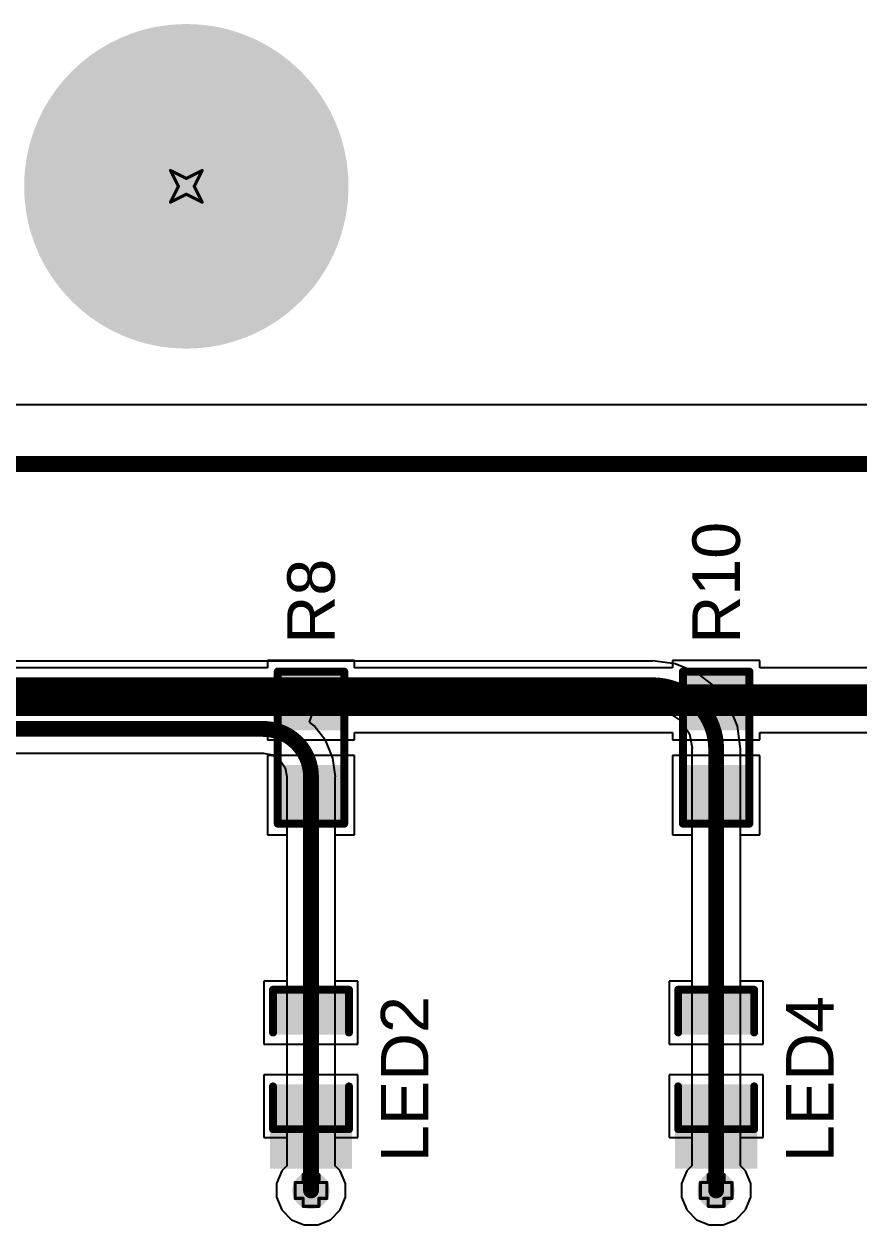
# Model space of a CAD drawing. Header units: inches. Extents: x -0.1 to 10.2, y 0 to 6.5.
# Drawn here: x 3.638 to 4.165, y 3.478 to 4.236 of the extents above; entities that cross this region are included whole.
import ezdxf

# ---------------------------------------------------------------- set-up
doc = ezdxf.new("R2010")
doc.units = ezdxf.units.IN
doc.header["$MEASUREMENT"] = 0
for name, color, linetype in [('Bottom Layer', 5, 'Continuous'), ('Bottom Solder', 6, 'Continuous'), ('Drill Drawing', 1, 'Continuous'), ('Multi-Layer', 9, 'Continuous'), ('Pad Holes', 156, 'Continuous'), ('Top Layer', 1, 'Continuous'), ('Top Overlay', 2, 'Continuous'), ('Top Paste', 8, 'Continuous'), ('Top Solder', 216, 'Continuous'), ('Via Holes', 16, 'Continuous')]:
    doc.layers.add(name, color=color, linetype=linetype)
doc.styles.add('Arial', font='', dxfattribs={"height": 0.2})
doc.styles.get('Arial').set_extended_font_data('Arial')

# ---------------------------------------------------------------- blocks, each defined once
blk = doc.blocks.new('R___0603_37')
at = {"layer": 'Top Layer'}
for points in [[(-0.015, 0.0175), (-0.015, -0.0175), (-0.045, -0.0175), (-0.045, 0.0175)], [(0.045, 0.0175), (0.045, -0.0175), (0.015, -0.0175), (0.015, 0.0175)]]:
    blk.add_hatch(color=1, dxfattribs=at).paths.add_polyline_path(points)
at = {"layer": 'Top Paste'}
for points in [[(-0.015, 0.0175), (-0.015, -0.0175), (-0.045, -0.0175), (-0.045, 0.0175)], [(0.045, 0.0175), (0.045, -0.0175), (0.015, -0.0175), (0.015, 0.0175)]]:
    blk.add_hatch(color=8, dxfattribs=at).paths.add_polyline_path(points)
at = {"layer": 'Top Solder'}
for points in [[(-0.011, 0.0215), (-0.011, -0.0215), (-0.049, -0.0215), (-0.049, 0.0215)], [(0.049, 0.0215), (0.049, -0.0215), (0.011, -0.0215), (0.011, 0.0215)]]:
    blk.add_hatch(color=216, dxfattribs=at).paths.add_polyline_path(points)
at = {"layer": 'Top Overlay'}
for points in [[(-0.048, 0.021, 0.005, 0.005, 0), (-0.048, -0.021, 0.005, 0.005, 0)], [(-0.048, 0.021, 0.005, 0.005, 0), (0.048, 0.021, 0.005, 0.005, 0)], [(0.048, 0.021, 0.005, 0.005, 0), (0.048, -0.021, 0.005, 0.005, 0)], [(-0.048, -0.021, 0.005, 0.005, 0), (0.048, -0.021, 0.005, 0.005, 0)]]:
    blk.add_lwpolyline(points, format="xyseb", dxfattribs=at)
for points in [[(-0.04925, 0.021, 0.0025, 0.0025, 1), (-0.04675, 0.021, 0.0025, 0.0025, 1)], [(-0.04925, 0.021, 0.0025, 0.0025, 1), (-0.04675, 0.021, 0.0025, 0.0025, 1)], [(0.04675, 0.021, 0.0025, 0.0025, 1), (0.04925, 0.021, 0.0025, 0.0025, 1)], [(0.04675, 0.021, 0.0025, 0.0025, 1), (0.04925, 0.021, 0.0025, 0.0025, 1)], [(-0.04925, -0.021, 0.0025, 0.0025, 1), (-0.04675, -0.021, 0.0025, 0.0025, 1)], [(-0.04925, -0.021, 0.0025, 0.0025, 1), (-0.04675, -0.021, 0.0025, 0.0025, 1)], [(0.04675, -0.021, 0.0025, 0.0025, 1), (0.04925, -0.021, 0.0025, 0.0025, 1)], [(0.04675, -0.021, 0.0025, 0.0025, 1), (0.04925, -0.021, 0.0025, 0.0025, 1)]]:
    blk.add_lwpolyline(points, format="xyseb", close=True, dxfattribs=at)
blk = doc.blocks.new('R___0603_39')
at = {"layer": 'Top Layer'}
for points in [[(-0.015, 0.0175), (-0.015, -0.0175), (-0.045, -0.0175), (-0.045, 0.0175)], [(0.045, 0.0175), (0.045, -0.0175), (0.015, -0.0175), (0.015, 0.0175)]]:
    blk.add_hatch(color=1, dxfattribs=at).paths.add_polyline_path(points)
at = {"layer": 'Top Paste'}
for points in [[(-0.015, 0.0175), (-0.015, -0.0175), (-0.045, -0.0175), (-0.045, 0.0175)], [(0.045, 0.0175), (0.045, -0.0175), (0.015, -0.0175), (0.015, 0.0175)]]:
    blk.add_hatch(color=8, dxfattribs=at).paths.add_polyline_path(points)
at = {"layer": 'Top Solder'}
for points in [[(-0.011, 0.0215), (-0.011, -0.0215), (-0.049, -0.0215), (-0.049, 0.0215)], [(0.049, 0.0215), (0.049, -0.0215), (0.011, -0.0215), (0.011, 0.0215)]]:
    blk.add_hatch(color=216, dxfattribs=at).paths.add_polyline_path(points)
at = {"layer": 'Top Overlay'}
for points in [[(-0.048, 0.021, 0.005, 0.005, 0), (-0.048, -0.021, 0.005, 0.005, 0)], [(-0.048, 0.021, 0.005, 0.005, 0), (0.048, 0.021, 0.005, 0.005, 0)], [(0.048, 0.021, 0.005, 0.005, 0), (0.048, -0.021, 0.005, 0.005, 0)], [(-0.048, -0.021, 0.005, 0.005, 0), (0.048, -0.021, 0.005, 0.005, 0)]]:
    blk.add_lwpolyline(points, format="xyseb", dxfattribs=at)
for points in [[(-0.04925, 0.021, 0.0025, 0.0025, 1), (-0.04675, 0.021, 0.0025, 0.0025, 1)], [(-0.04925, 0.021, 0.0025, 0.0025, 1), (-0.04675, 0.021, 0.0025, 0.0025, 1)], [(0.04675, 0.021, 0.0025, 0.0025, 1), (0.04925, 0.021, 0.0025, 0.0025, 1)], [(0.04675, 0.021, 0.0025, 0.0025, 1), (0.04925, 0.021, 0.0025, 0.0025, 1)], [(-0.04925, -0.021, 0.0025, 0.0025, 1), (-0.04675, -0.021, 0.0025, 0.0025, 1)], [(-0.04925, -0.021, 0.0025, 0.0025, 1), (-0.04675, -0.021, 0.0025, 0.0025, 1)], [(0.04675, -0.021, 0.0025, 0.0025, 1), (0.04925, -0.021, 0.0025, 0.0025, 1)], [(0.04675, -0.021, 0.0025, 0.0025, 1), (0.04925, -0.021, 0.0025, 0.0025, 1)]]:
    blk.add_lwpolyline(points, format="xyseb", close=True, dxfattribs=at)
blk = doc.blocks.new('LED_0603_48')
at = {"layer": 'Top Layer'}
for points in [[(-0.03937, 0.01969), (-0.01969, 0.01969), (-0.01969, -0.01969), (-0.03937, -0.01969)], [(0.01969, 0.01969), (0.03937, 0.01969), (0.03937, -0.01969), (0.01969, -0.01969)]]:
    blk.add_hatch(color=1, dxfattribs=at).paths.add_polyline_path(points)
at = {"layer": 'Top Overlay'}
blk.add_hatch(color=2, dxfattribs=at).paths.add_polyline_path([(0.044, -0.02599), (0.069, -0.02599), (0.069, 0.02601), (0.044, 0.02601)])
at = {"layer": 'Top Paste'}
for points in [[(-0.03937, 0.01969), (-0.01969, 0.01969), (-0.01969, -0.01969), (-0.03937, -0.01969)], [(0.01969, 0.01969), (0.03937, 0.01969), (0.03937, -0.01969), (0.01969, -0.01969)]]:
    blk.add_hatch(color=8, dxfattribs=at).paths.add_polyline_path(points)
at = {"layer": 'Top Solder'}
for points in [[(-0.04337, 0.02369), (-0.01569, 0.02369), (-0.01569, -0.02369), (-0.04337, -0.02369)], [(0.01569, 0.02369), (0.04337, 0.02369), (0.04337, -0.02369), (0.01569, -0.02369)]]:
    blk.add_hatch(color=216, dxfattribs=at).paths.add_polyline_path(points)
at = {"layer": 'Top Overlay'}
for points in [[(-0.044, -0.024, 0.005, 0.005, 0), (-0.044, 0.024, 0.005, 0.005, 0)], [(-0.017, 0.024, 0.005, 0.005, 0), (-0.044, 0.024, 0.005, 0.005, 0)], [(0.044, 0.024, 0.005, 0.005, 0), (0.017, 0.024, 0.005, 0.005, 0)], [(0.044, -0.024, 0.005, 0.005, 0), (0.044, 0.024, 0.005, 0.005, 0)], [(-0.044, -0.024, 0.005, 0.005, 0), (-0.017, -0.024, 0.005, 0.005, 0)], [(0.044, -0.024, 0.005, 0.005, 0), (0.017, -0.024, 0.005, 0.005, 0)]]:
    blk.add_lwpolyline(points, format="xyseb", dxfattribs=at)
for points in [[(-0.04525, 0.024, 0.0025, 0.0025, 1), (-0.04275, 0.024, 0.0025, 0.0025, 1)], [(-0.04525, 0.024, 0.0025, 0.0025, 1), (-0.04275, 0.024, 0.0025, 0.0025, 1)], [(-0.01825, 0.024, 0.0025, 0.0025, 1), (-0.01575, 0.024, 0.0025, 0.0025, 1)], [(0.01575, 0.024, 0.0025, 0.0025, 1), (0.01825, 0.024, 0.0025, 0.0025, 1)], [(0.04275, 0.024, 0.0025, 0.0025, 1), (0.04525, 0.024, 0.0025, 0.0025, 1)], [(0.04275, 0.024, 0.0025, 0.0025, 1), (0.04525, 0.024, 0.0025, 0.0025, 1)], [(-0.04525, -0.024, 0.0025, 0.0025, 1), (-0.04275, -0.024, 0.0025, 0.0025, 1)], [(-0.04525, -0.024, 0.0025, 0.0025, 1), (-0.04275, -0.024, 0.0025, 0.0025, 1)], [(-0.01825, -0.024, 0.0025, 0.0025, 1), (-0.01575, -0.024, 0.0025, 0.0025, 1)], [(0.01575, -0.024, 0.0025, 0.0025, 1), (0.01825, -0.024, 0.0025, 0.0025, 1)], [(0.04275, -0.024, 0.0025, 0.0025, 1), (0.04525, -0.024, 0.0025, 0.0025, 1)], [(0.04275, -0.024, 0.0025, 0.0025, 1), (0.04525, -0.024, 0.0025, 0.0025, 1)]]:
    blk.add_lwpolyline(points, format="xyseb", close=True, dxfattribs=at)
blk = doc.blocks.new('LED_0603_50')
at = {"layer": 'Top Layer'}
for points in [[(-0.03937, 0.01969), (-0.01969, 0.01969), (-0.01969, -0.01969), (-0.03937, -0.01969)], [(0.01969, 0.01969), (0.03937, 0.01969), (0.03937, -0.01969), (0.01969, -0.01969)]]:
    blk.add_hatch(color=1, dxfattribs=at).paths.add_polyline_path(points)
at = {"layer": 'Top Overlay'}
blk.add_hatch(color=2, dxfattribs=at).paths.add_polyline_path([(0.044, -0.026), (0.069, -0.026), (0.069, 0.026), (0.044, 0.026)])
at = {"layer": 'Top Paste'}
for points in [[(-0.03937, 0.01969), (-0.01969, 0.01969), (-0.01969, -0.01969), (-0.03937, -0.01969)], [(0.01969, 0.01969), (0.03937, 0.01969), (0.03937, -0.01969), (0.01969, -0.01969)]]:
    blk.add_hatch(color=8, dxfattribs=at).paths.add_polyline_path(points)
at = {"layer": 'Top Solder'}
for points in [[(-0.04337, 0.02369), (-0.01569, 0.02369), (-0.01569, -0.02369), (-0.04337, -0.02369)], [(0.01569, 0.02369), (0.04337, 0.02369), (0.04337, -0.02369), (0.01569, -0.02369)]]:
    blk.add_hatch(color=216, dxfattribs=at).paths.add_polyline_path(points)
at = {"layer": 'Top Overlay'}
for points in [[(-0.044, -0.024, 0.005, 0.005, 0), (-0.044, 0.024, 0.005, 0.005, 0)], [(-0.017, 0.024, 0.005, 0.005, 0), (-0.044, 0.024, 0.005, 0.005, 0)], [(0.044, 0.024, 0.005, 0.005, 0), (0.017, 0.024, 0.005, 0.005, 0)], [(0.044, -0.024, 0.005, 0.005, 0), (0.044, 0.024, 0.005, 0.005, 0)], [(-0.044, -0.024, 0.005, 0.005, 0), (-0.017, -0.024, 0.005, 0.005, 0)], [(0.044, -0.024, 0.005, 0.005, 0), (0.017, -0.024, 0.005, 0.005, 0)]]:
    blk.add_lwpolyline(points, format="xyseb", dxfattribs=at)
for points in [[(-0.04525, 0.024, 0.0025, 0.0025, 1), (-0.04275, 0.024, 0.0025, 0.0025, 1)], [(-0.04525, 0.024, 0.0025, 0.0025, 1), (-0.04275, 0.024, 0.0025, 0.0025, 1)], [(-0.01825, 0.024, 0.0025, 0.0025, 1), (-0.01575, 0.024, 0.0025, 0.0025, 1)], [(0.01575, 0.024, 0.0025, 0.0025, 1), (0.01825, 0.024, 0.0025, 0.0025, 1)], [(0.04275, 0.024, 0.0025, 0.0025, 1), (0.04525, 0.024, 0.0025, 0.0025, 1)], [(0.04275, 0.024, 0.0025, 0.0025, 1), (0.04525, 0.024, 0.0025, 0.0025, 1)], [(-0.04525, -0.024, 0.0025, 0.0025, 1), (-0.04275, -0.024, 0.0025, 0.0025, 1)], [(-0.04525, -0.024, 0.0025, 0.0025, 1), (-0.04275, -0.024, 0.0025, 0.0025, 1)], [(-0.01825, -0.024, 0.0025, 0.0025, 1), (-0.01575, -0.024, 0.0025, 0.0025, 1)], [(0.01575, -0.024, 0.0025, 0.0025, 1), (0.01825, -0.024, 0.0025, 0.0025, 1)], [(0.04275, -0.024, 0.0025, 0.0025, 1), (0.04525, -0.024, 0.0025, 0.0025, 1)], [(0.04275, -0.024, 0.0025, 0.0025, 1), (0.04525, -0.024, 0.0025, 0.0025, 1)]]:
    blk.add_lwpolyline(points, format="xyseb", close=True, dxfattribs=at)

msp = doc.modelspace()

# ---------------------------------------------------------------- hatches: boundary and pattern name
at = {"layer": 'Bottom Layer'}
h = msp.add_hatch(color=5, dxfattribs=at)
edge = h.paths.add_edge_path()
edge.add_arc((3.74016, 4.13386), 0.09843, 0, 360)
h = msp.add_hatch(color=5, dxfattribs=at)
edge = h.paths.add_edge_path()
edge.add_arc((3.8189, 3.5), 0.01181, 0, 360)
h = msp.add_hatch(color=5, dxfattribs=at)
edge = h.paths.add_edge_path()
edge.add_arc((4.0748, 3.5), 0.01181, 0, 360)
at = {"layer": 'Bottom Solder'}
h = msp.add_hatch(color=6, dxfattribs=at)
edge = h.paths.add_edge_path()
edge.add_arc((3.74016, 4.13386), 0.10243, 0, 360)
at = {"layer": 'Multi-Layer'}
h = msp.add_hatch(color=9, dxfattribs=at)
edge = h.paths.add_edge_path()
edge.add_arc((3.74016, 4.13386), 0.09843, 0, 360)
at = {"layer": 'Pad Holes'}
h = msp.add_hatch(color=7, dxfattribs=at)
edge = h.paths.add_edge_path()
edge.add_arc((3.74016, 4.13386), 0.05906, 0, 360)
at = {"layer": 'Top Layer'}
h = msp.add_hatch(color=1, dxfattribs=at)
edge = h.paths.add_edge_path()
edge.add_arc((3.74016, 4.13386), 0.09843, 0, 360)
h = msp.add_hatch(color=1, dxfattribs=at)
edge = h.paths.add_edge_path()
edge.add_arc((3.8189, 3.5), 0.01181, 0, 360)
h = msp.add_hatch(color=1, dxfattribs=at)
edge = h.paths.add_edge_path()
edge.add_arc((4.0748, 3.5), 0.01181, 0, 360)
at = {"layer": 'Top Solder'}
h = msp.add_hatch(color=216, dxfattribs=at)
edge = h.paths.add_edge_path()
edge.add_arc((3.74016, 4.13386), 0.10243, 0, 360)
at = {"layer": 'Via Holes'}
h = msp.add_hatch(color=7, dxfattribs=at)
edge = h.paths.add_edge_path()
edge.add_arc((3.8189, 3.5), 0.00591, 0, 360)
h = msp.add_hatch(color=7, dxfattribs=at)
edge = h.paths.add_edge_path()
edge.add_arc((4.0748, 3.5), 0.00591, 0, 360)

# ---------------------------------------------------------------- linework, layer by layer
at = {"layer": 'Bottom Layer'}
for p, q in [((3.17393, 3.99606), (4.70912, 3.99606)), ((4.03458, 3.83419), (2.59922, 3.83419)), ((4.04899, 3.83248), (4.03458, 3.83437)), ((4.03458, 3.83437), (4.03458, 3.83419)), ((4.06243, 3.82691), (4.04899, 3.83248)), ((4.07396, 3.81806), (4.06243, 3.82691)), ((4.08282, 3.80652), (4.07396, 3.81806)), ((4.08838, 3.79309), (4.08282, 3.80652)), ((3.81798, 3.7956), (3.8207, 3.8036)), ((3.8207, 3.8036), (4.03458, 3.8036)), ((4.03458, 3.8036), (4.03528, 3.80374)), ((4.03528, 3.80374), (4.04423, 3.80196)), ((4.04423, 3.80196), (4.0524, 3.7965)), ((3.82091, 3.79335), (3.81798, 3.7956)), ((3.82817, 3.7839), (3.82091, 3.79335)), ((4.0524, 3.7965), (4.05787, 3.78832)), ((4.09028, 3.77867), (4.08838, 3.79309)), ((3.83273, 3.77288), (3.82817, 3.7839)), ((4.05787, 3.78832), (4.05965, 3.77937)), ((3.34798, 3.77604), (3.78862, 3.77604)), ((3.78862, 3.77604), (3.78883, 3.77609)), ((3.78883, 3.77609), (3.79439, 3.77498)), ((4.05965, 3.77937), (4.05951, 3.77867)), ((4.05951, 3.77867), (4.05951, 3.51555)), ((4.0901, 3.51555), (4.0901, 3.77867)), ((4.0901, 3.77867), (4.09028, 3.77867)), ((3.79439, 3.77498), (3.79927, 3.77172)), ((3.79927, 3.77172), (3.80254, 3.76683)), ((3.83429, 3.76106), (3.83273, 3.77288)), ((3.80254, 3.76683), (3.80364, 3.76127)), ((3.80364, 3.76127), (3.8036, 3.76106)), ((3.8036, 3.76106), (3.8036, 3.51555)), ((3.83419, 3.51555), (3.83419, 3.76106)), ((3.83419, 3.76106), (3.83429, 3.76106)), ((3.80041, 3.51235), (3.79709, 3.50434)), ((3.8036, 3.51555), (3.80041, 3.51235)), ((3.83739, 3.51235), (3.83419, 3.51555)), ((3.84071, 3.50434), (3.83739, 3.51235)), ((4.05631, 3.51235), (4.05299, 3.50434)), ((4.05951, 3.51555), (4.05631, 3.51235)), ((4.09329, 3.51235), (4.0901, 3.51555)), ((4.09661, 3.50434), (4.09329, 3.51235)), ((3.79709, 3.50434), (3.79709, 3.49566)), ((3.84071, 3.49566), (3.84071, 3.50434)), ((4.05299, 3.50434), (4.05299, 3.49566)), ((4.09661, 3.49566), (4.09661, 3.50434)), ((3.79709, 3.49566), (3.80041, 3.48765)), ((3.83739, 3.48765), (3.84071, 3.49566)), ((4.05299, 3.49566), (4.05631, 3.48765)), ((4.09329, 3.48765), (4.09661, 3.49566)), ((3.80041, 3.48765), (3.80654, 3.48151)), ((3.83125, 3.48151), (3.83739, 3.48765)), ((4.05631, 3.48765), (4.06245, 3.48151)), ((4.08716, 3.48151), (4.09329, 3.48765)), ((3.80654, 3.48151), (3.81456, 3.47819)), ((3.82324, 3.47819), (3.83125, 3.48151)), ((4.06245, 3.48151), (4.07046, 3.47819)), ((4.07914, 3.47819), (4.08716, 3.48151)), ((3.81456, 3.47819), (3.82324, 3.47819)), ((4.07046, 3.47819), (4.07914, 3.47819))]:
    msp.add_line(p, q, dxfattribs=at)
for points in [[(2.59922, 3.8189, 0.01, 0.01, 0), (4.03458, 3.8189, 0.01, 0.01, 0)], [(4.03458, 3.8189, 0.01, 0.01, -0.414214), (4.0748, 3.77867, 0.01, 0.01, 0)], [(2.58641, 3.79134, 0.01, 0.01, 0), (3.78862, 3.79134, 0.01, 0.01, 0)], [(3.78862, 3.79134, 0.01, 0.01, -0.414214), (3.8189, 3.76106, 0.01, 0.01, 0)], [(4.0748, 3.5, 0.01, 0.01, 0), (4.0748, 3.77867, 0.01, 0.01, 0)], [(3.8189, 3.5, 0.01, 0.01, 0), (3.8189, 3.76106, 0.01, 0.01, 0)]]:
    msp.add_lwpolyline(points, format="xyseb", dxfattribs=at)
for points in [[(4.03208, 3.8189, 0.005, 0.005, 1), (4.03708, 3.8189, 0.005, 0.005, 1)], [(4.03208, 3.8189, 0.005, 0.005, 1), (4.03708, 3.8189, 0.005, 0.005, 1)], [(3.78612, 3.79134, 0.005, 0.005, 1), (3.79112, 3.79134, 0.005, 0.005, 1)], [(3.78612, 3.79134, 0.005, 0.005, 1), (3.79112, 3.79134, 0.005, 0.005, 1)], [(4.0723, 3.77867, 0.005, 0.005, 1), (4.0773, 3.77867, 0.005, 0.005, 1)], [(4.0723, 3.77867, 0.005, 0.005, 1), (4.0773, 3.77867, 0.005, 0.005, 1)], [(3.8164, 3.76106, 0.005, 0.005, 1), (3.8214, 3.76106, 0.005, 0.005, 1)], [(3.8164, 3.76106, 0.005, 0.005, 1), (3.8214, 3.76106, 0.005, 0.005, 1)], [(3.8164, 3.5, 0.005, 0.005, 1), (3.8214, 3.5, 0.005, 0.005, 1)], [(4.0723, 3.5, 0.005, 0.005, 1), (4.0773, 3.5, 0.005, 0.005, 1)]]:
    msp.add_lwpolyline(points, format="xyseb", close=True, dxfattribs=at)
at = {"layer": 'Drill Drawing'}
for points in [[(3.73016, 4.14386, 0.002, 0.002, 0), (3.74016, 4.13886, 0.002, 0.002, 0)], [(3.73016, 4.14386, 0.002, 0.002, 0), (3.73516, 4.13386, 0.002, 0.002, 0)], [(3.74016, 4.13886, 0.002, 0.002, 0), (3.75016, 4.14386, 0.002, 0.002, 0)], [(3.74516, 4.13386, 0.002, 0.002, 0), (3.75016, 4.14386, 0.002, 0.002, 0)], [(3.73016, 4.12386, 0.002, 0.002, 0), (3.73516, 4.13386, 0.002, 0.002, 0)], [(3.74516, 4.13386, 0.002, 0.002, 0), (3.75016, 4.12386, 0.002, 0.002, 0)], [(3.73016, 4.12386, 0.002, 0.002, 0), (3.74016, 4.12886, 0.002, 0.002, 0)], [(3.74016, 4.12886, 0.002, 0.002, 0), (3.75016, 4.12386, 0.002, 0.002, 0)], [(3.8139, 3.505, 0.002, 0.002, 0), (3.8139, 3.51, 0.002, 0.002, 0)], [(3.8139, 3.51, 0.002, 0.002, 0), (3.8239, 3.51, 0.002, 0.002, 0)], [(3.8239, 3.505, 0.002, 0.002, 0), (3.8239, 3.51, 0.002, 0.002, 0)], [(4.0698, 3.505, 0.002, 0.002, 0), (4.0698, 3.51, 0.002, 0.002, 0)], [(4.0698, 3.51, 0.002, 0.002, 0), (4.0798, 3.51, 0.002, 0.002, 0)], [(4.0798, 3.505, 0.002, 0.002, 0), (4.0798, 3.51, 0.002, 0.002, 0)], [(3.8089, 3.495, 0.002, 0.002, 0), (3.8089, 3.505, 0.002, 0.002, 0)], [(3.8089, 3.505, 0.002, 0.002, 0), (3.8139, 3.505, 0.002, 0.002, 0)], [(3.8239, 3.505, 0.002, 0.002, 0), (3.8289, 3.505, 0.002, 0.002, 0)], [(3.8289, 3.495, 0.002, 0.002, 0), (3.8289, 3.505, 0.002, 0.002, 0)], [(4.0648, 3.495, 0.002, 0.002, 0), (4.0648, 3.505, 0.002, 0.002, 0)], [(4.0648, 3.505, 0.002, 0.002, 0), (4.0698, 3.505, 0.002, 0.002, 0)], [(4.0798, 3.505, 0.002, 0.002, 0), (4.0848, 3.505, 0.002, 0.002, 0)], [(4.0848, 3.495, 0.002, 0.002, 0), (4.0848, 3.505, 0.002, 0.002, 0)], [(3.8089, 3.495, 0.002, 0.002, 0), (3.8139, 3.495, 0.002, 0.002, 0)], [(3.8139, 3.49, 0.002, 0.002, 0), (3.8139, 3.495, 0.002, 0.002, 0)], [(3.8239, 3.495, 0.002, 0.002, 0), (3.8289, 3.495, 0.002, 0.002, 0)], [(3.8239, 3.49, 0.002, 0.002, 0), (3.8239, 3.495, 0.002, 0.002, 0)], [(4.0648, 3.495, 0.002, 0.002, 0), (4.0698, 3.495, 0.002, 0.002, 0)], [(4.0698, 3.49, 0.002, 0.002, 0), (4.0698, 3.495, 0.002, 0.002, 0)], [(4.0798, 3.495, 0.002, 0.002, 0), (4.0848, 3.495, 0.002, 0.002, 0)], [(4.0798, 3.49, 0.002, 0.002, 0), (4.0798, 3.495, 0.002, 0.002, 0)], [(3.8139, 3.49, 0.002, 0.002, 0), (3.8239, 3.49, 0.002, 0.002, 0)], [(4.0698, 3.49, 0.002, 0.002, 0), (4.0798, 3.49, 0.002, 0.002, 0)]]:
    msp.add_lwpolyline(points, format="xyseb", dxfattribs=at)
for points in [[(3.72966, 4.14386, 0.001, 0.001, 1), (3.73066, 4.14386, 0.001, 0.001, 1)], [(3.72966, 4.14386, 0.001, 0.001, 1), (3.73066, 4.14386, 0.001, 0.001, 1)], [(3.73966, 4.13886, 0.001, 0.001, 1), (3.74066, 4.13886, 0.001, 0.001, 1)], [(3.73966, 4.13886, 0.001, 0.001, 1), (3.74066, 4.13886, 0.001, 0.001, 1)], [(3.74966, 4.14386, 0.001, 0.001, 1), (3.75066, 4.14386, 0.001, 0.001, 1)], [(3.74966, 4.14386, 0.001, 0.001, 1), (3.75066, 4.14386, 0.001, 0.001, 1)], [(3.73466, 4.13386, 0.001, 0.001, 1), (3.73566, 4.13386, 0.001, 0.001, 1)], [(3.73466, 4.13386, 0.001, 0.001, 1), (3.73566, 4.13386, 0.001, 0.001, 1)], [(3.74466, 4.13386, 0.001, 0.001, 1), (3.74566, 4.13386, 0.001, 0.001, 1)], [(3.74466, 4.13386, 0.001, 0.001, 1), (3.74566, 4.13386, 0.001, 0.001, 1)], [(3.72966, 4.12386, 0.001, 0.001, 1), (3.73066, 4.12386, 0.001, 0.001, 1)], [(3.72966, 4.12386, 0.001, 0.001, 1), (3.73066, 4.12386, 0.001, 0.001, 1)], [(3.73966, 4.12886, 0.001, 0.001, 1), (3.74066, 4.12886, 0.001, 0.001, 1)], [(3.73966, 4.12886, 0.001, 0.001, 1), (3.74066, 4.12886, 0.001, 0.001, 1)], [(3.74966, 4.12386, 0.001, 0.001, 1), (3.75066, 4.12386, 0.001, 0.001, 1)], [(3.74966, 4.12386, 0.001, 0.001, 1), (3.75066, 4.12386, 0.001, 0.001, 1)], [(3.8134, 3.51, 0.001, 0.001, 1), (3.8144, 3.51, 0.001, 0.001, 1)], [(3.8134, 3.51, 0.001, 0.001, 1), (3.8144, 3.51, 0.001, 0.001, 1)], [(3.8234, 3.51, 0.001, 0.001, 1), (3.8244, 3.51, 0.001, 0.001, 1)], [(3.8234, 3.51, 0.001, 0.001, 1), (3.8244, 3.51, 0.001, 0.001, 1)], [(4.0693, 3.51, 0.001, 0.001, 1), (4.0703, 3.51, 0.001, 0.001, 1)], [(4.0693, 3.51, 0.001, 0.001, 1), (4.0703, 3.51, 0.001, 0.001, 1)], [(4.0793, 3.51, 0.001, 0.001, 1), (4.0803, 3.51, 0.001, 0.001, 1)], [(4.0793, 3.51, 0.001, 0.001, 1), (4.0803, 3.51, 0.001, 0.001, 1)], [(3.8084, 3.505, 0.001, 0.001, 1), (3.8094, 3.505, 0.001, 0.001, 1)], [(3.8084, 3.505, 0.001, 0.001, 1), (3.8094, 3.505, 0.001, 0.001, 1)], [(3.8134, 3.505, 0.001, 0.001, 1), (3.8144, 3.505, 0.001, 0.001, 1)], [(3.8134, 3.505, 0.001, 0.001, 1), (3.8144, 3.505, 0.001, 0.001, 1)], [(3.8234, 3.505, 0.001, 0.001, 1), (3.8244, 3.505, 0.001, 0.001, 1)], [(3.8234, 3.505, 0.001, 0.001, 1), (3.8244, 3.505, 0.001, 0.001, 1)], [(3.8284, 3.505, 0.001, 0.001, 1), (3.8294, 3.505, 0.001, 0.001, 1)], [(3.8284, 3.505, 0.001, 0.001, 1), (3.8294, 3.505, 0.001, 0.001, 1)], [(4.0643, 3.505, 0.001, 0.001, 1), (4.0653, 3.505, 0.001, 0.001, 1)], [(4.0643, 3.505, 0.001, 0.001, 1), (4.0653, 3.505, 0.001, 0.001, 1)], [(4.0693, 3.505, 0.001, 0.001, 1), (4.0703, 3.505, 0.001, 0.001, 1)], [(4.0693, 3.505, 0.001, 0.001, 1), (4.0703, 3.505, 0.001, 0.001, 1)], [(4.0793, 3.505, 0.001, 0.001, 1), (4.0803, 3.505, 0.001, 0.001, 1)], [(4.0793, 3.505, 0.001, 0.001, 1), (4.0803, 3.505, 0.001, 0.001, 1)], [(4.0843, 3.505, 0.001, 0.001, 1), (4.0853, 3.505, 0.001, 0.001, 1)], [(4.0843, 3.505, 0.001, 0.001, 1), (4.0853, 3.505, 0.001, 0.001, 1)], [(3.8084, 3.495, 0.001, 0.001, 1), (3.8094, 3.495, 0.001, 0.001, 1)], [(3.8084, 3.495, 0.001, 0.001, 1), (3.8094, 3.495, 0.001, 0.001, 1)], [(3.8134, 3.495, 0.001, 0.001, 1), (3.8144, 3.495, 0.001, 0.001, 1)], [(3.8134, 3.495, 0.001, 0.001, 1), (3.8144, 3.495, 0.001, 0.001, 1)], [(3.8234, 3.495, 0.001, 0.001, 1), (3.8244, 3.495, 0.001, 0.001, 1)], [(3.8234, 3.495, 0.001, 0.001, 1), (3.8244, 3.495, 0.001, 0.001, 1)], [(3.8284, 3.495, 0.001, 0.001, 1), (3.8294, 3.495, 0.001, 0.001, 1)], [(3.8284, 3.495, 0.001, 0.001, 1), (3.8294, 3.495, 0.001, 0.001, 1)], [(4.0643, 3.495, 0.001, 0.001, 1), (4.0653, 3.495, 0.001, 0.001, 1)], [(4.0643, 3.495, 0.001, 0.001, 1), (4.0653, 3.495, 0.001, 0.001, 1)], [(4.0693, 3.495, 0.001, 0.001, 1), (4.0703, 3.495, 0.001, 0.001, 1)], [(4.0693, 3.495, 0.001, 0.001, 1), (4.0703, 3.495, 0.001, 0.001, 1)], [(4.0793, 3.495, 0.001, 0.001, 1), (4.0803, 3.495, 0.001, 0.001, 1)], [(4.0793, 3.495, 0.001, 0.001, 1), (4.0803, 3.495, 0.001, 0.001, 1)], [(4.0843, 3.495, 0.001, 0.001, 1), (4.0853, 3.495, 0.001, 0.001, 1)], [(4.0843, 3.495, 0.001, 0.001, 1), (4.0853, 3.495, 0.001, 0.001, 1)], [(3.8134, 3.49, 0.001, 0.001, 1), (3.8144, 3.49, 0.001, 0.001, 1)], [(3.8134, 3.49, 0.001, 0.001, 1), (3.8144, 3.49, 0.001, 0.001, 1)], [(3.8234, 3.49, 0.001, 0.001, 1), (3.8244, 3.49, 0.001, 0.001, 1)], [(3.8234, 3.49, 0.001, 0.001, 1), (3.8244, 3.49, 0.001, 0.001, 1)], [(4.0693, 3.49, 0.001, 0.001, 1), (4.0703, 3.49, 0.001, 0.001, 1)], [(4.0693, 3.49, 0.001, 0.001, 1), (4.0703, 3.49, 0.001, 0.001, 1)], [(4.0793, 3.49, 0.001, 0.001, 1), (4.0803, 3.49, 0.001, 0.001, 1)], [(4.0793, 3.49, 0.001, 0.001, 1), (4.0803, 3.49, 0.001, 0.001, 1)]]:
    msp.add_lwpolyline(points, format="xyseb", close=True, dxfattribs=at)
at = {"layer": 'Top Layer'}
for p, q in [((3.17393, 3.99606), (4.70912, 3.99606)), ((3.7914, 3.82992), (3.59049, 3.82992)), ((3.8464, 3.83453), (3.7914, 3.83453)), ((3.7914, 3.83453), (3.7914, 3.82992)), ((3.8464, 3.82992), (3.8464, 3.83453)), ((4.0473, 3.82992), (3.8464, 3.82992)), ((4.1023, 3.83453), (4.0473, 3.83453)), ((4.0473, 3.83453), (4.0473, 3.82992)), ((4.1023, 3.82992), (4.1023, 3.83453)), ((4.31919, 3.82992), (4.1023, 3.82992)), ((3.59049, 3.78914), (3.7914, 3.78914)), ((3.7914, 3.78914), (3.7914, 3.78453)), ((3.7914, 3.78453), (3.8464, 3.78453)), ((3.8464, 3.78453), (3.8464, 3.78914)), ((3.8464, 3.78914), (4.0473, 3.78914)), ((4.0473, 3.78914), (4.0473, 3.78453)), ((4.0473, 3.78453), (4.1023, 3.78453)), ((4.1023, 3.78453), (4.1023, 3.78914)), ((4.1023, 3.78914), (4.31919, 3.78914)), ((3.8464, 3.77453), (3.7914, 3.77453)), ((3.7914, 3.77453), (3.7914, 3.72453)), ((3.8464, 3.72453), (3.8464, 3.77453)), ((4.1023, 3.77453), (4.0473, 3.77453)), ((4.0473, 3.77453), (4.0473, 3.72453)), ((4.1023, 3.72453), (4.1023, 3.77453)), ((3.7914, 3.72453), (3.8036, 3.72453)), ((3.8036, 3.72453), (3.8036, 3.63205)), ((3.83419, 3.63205), (3.83419, 3.72453)), ((3.83419, 3.72453), (3.8464, 3.72453)), ((4.0473, 3.72453), (4.05951, 3.72453)), ((4.05951, 3.72453), (4.05951, 3.63205)), ((4.0901, 3.63205), (4.0901, 3.72453)), ((4.0901, 3.72453), (4.1023, 3.72453)), ((3.8036, 3.63205), (3.78921, 3.63205)), ((3.78921, 3.63205), (3.78921, 3.59236)), ((3.84858, 3.63205), (3.83419, 3.63205)), ((3.84858, 3.59236), (3.84858, 3.63205)), ((4.05951, 3.63205), (4.04512, 3.63205)), ((4.04512, 3.63205), (4.04512, 3.59236)), ((4.10449, 3.63205), (4.0901, 3.63205)), ((4.10449, 3.59236), (4.10449, 3.63205)), ((3.78921, 3.59236), (3.84858, 3.59236)), ((4.04512, 3.59236), (4.10449, 3.59236)), ((3.84858, 3.57299), (3.78921, 3.57299)), ((3.78921, 3.57299), (3.78921, 3.53331)), ((3.84858, 3.53331), (3.84858, 3.57299)), ((4.10449, 3.57299), (4.04512, 3.57299)), ((4.04512, 3.57299), (4.04512, 3.53331)), ((4.10449, 3.53331), (4.10449, 3.57299)), ((3.78921, 3.53331), (3.8036, 3.53331)), ((3.8036, 3.53331), (3.8036, 3.51555)), ((3.83419, 3.51555), (3.83419, 3.53331)), ((3.83419, 3.53331), (3.84858, 3.53331)), ((4.04512, 3.53331), (4.05951, 3.53331)), ((4.05951, 3.53331), (4.05951, 3.51555)), ((4.0901, 3.51555), (4.0901, 3.53331)), ((4.0901, 3.53331), (4.10449, 3.53331)), ((3.80041, 3.51235), (3.79709, 3.50434)), ((3.8036, 3.51555), (3.80041, 3.51235)), ((3.83739, 3.51235), (3.83419, 3.51555)), ((3.84071, 3.50434), (3.83739, 3.51235)), ((4.05631, 3.51235), (4.05299, 3.50434)), ((4.05951, 3.51555), (4.05631, 3.51235)), ((4.09329, 3.51235), (4.0901, 3.51555)), ((4.09661, 3.50434), (4.09329, 3.51235)), ((3.79709, 3.50434), (3.79709, 3.49566)), ((3.84071, 3.49566), (3.84071, 3.50434)), ((4.05299, 3.50434), (4.05299, 3.49566)), ((4.09661, 3.49566), (4.09661, 3.50434)), ((3.79709, 3.49566), (3.80041, 3.48765)), ((3.83739, 3.48765), (3.84071, 3.49566)), ((4.05299, 3.49566), (4.05631, 3.48765)), ((4.09329, 3.48765), (4.09661, 3.49566)), ((3.80041, 3.48765), (3.80654, 3.48151)), ((3.83125, 3.48151), (3.83739, 3.48765)), ((4.05631, 3.48765), (4.06245, 3.48151)), ((4.08716, 3.48151), (4.09329, 3.48765)), ((3.80654, 3.48151), (3.81456, 3.47819)), ((3.82324, 3.47819), (3.83125, 3.48151)), ((4.06245, 3.48151), (4.07046, 3.47819)), ((4.07914, 3.47819), (4.08716, 3.48151)), ((3.81456, 3.47819), (3.82324, 3.47819)), ((4.07046, 3.47819), (4.07914, 3.47819))]:
    msp.add_line(p, q, dxfattribs=at)
for points in [[(3.56299, 3.80953, 0.02, 0.02, 0), (3.8189, 3.80953, 0.02, 0.02, 0)], [(3.8189, 3.80953, 0.02, 0.02, 0), (4.0748, 3.80953, 0.02, 0.02, 0)], [(4.0748, 3.80953, 0.02, 0.02, 0), (4.31919, 3.80953, 0.02, 0.02, 0)], [(3.8189, 3.6122, 0.01, 0.01, 0), (3.8189, 3.74953, 0.01, 0.01, 0)], [(4.0748, 3.61811, 0.01, 0.01, 0), (4.0748, 3.75197, 0.01, 0.01, 0)], [(3.8189, 3.5, 0.01, 0.01, 0), (3.8189, 3.54724, 0.01, 0.01, 0)], [(4.0748, 3.5, 0.01, 0.01, 0), (4.0748, 3.54724, 0.01, 0.01, 0)]]:
    msp.add_lwpolyline(points, format="xyseb", dxfattribs=at)
for points in [[(3.8139, 3.80953, 0.01, 0.01, 1), (3.8239, 3.80953, 0.01, 0.01, 1)], [(3.8139, 3.80953, 0.01, 0.01, 1), (3.8239, 3.80953, 0.01, 0.01, 1)], [(4.0698, 3.80953, 0.01, 0.01, 1), (4.0798, 3.80953, 0.01, 0.01, 1)], [(4.0698, 3.80953, 0.01, 0.01, 1), (4.0798, 3.80953, 0.01, 0.01, 1)], [(3.8164, 3.74953, 0.005, 0.005, 1), (3.8214, 3.74953, 0.005, 0.005, 1)], [(4.0723, 3.75197, 0.005, 0.005, 1), (4.0773, 3.75197, 0.005, 0.005, 1)], [(3.8164, 3.6122, 0.005, 0.005, 1), (3.8214, 3.6122, 0.005, 0.005, 1)], [(4.0723, 3.61811, 0.005, 0.005, 1), (4.0773, 3.61811, 0.005, 0.005, 1)], [(3.8164, 3.54724, 0.005, 0.005, 1), (3.8214, 3.54724, 0.005, 0.005, 1)], [(4.0723, 3.54724, 0.005, 0.005, 1), (4.0773, 3.54724, 0.005, 0.005, 1)], [(3.8164, 3.5, 0.005, 0.005, 1), (3.8214, 3.5, 0.005, 0.005, 1)], [(4.0723, 3.5, 0.005, 0.005, 1), (4.0773, 3.5, 0.005, 0.005, 1)]]:
    msp.add_lwpolyline(points, format="xyseb", close=True, dxfattribs=at)
at = {"layer": 'Top Overlay'}
msp.add_lwpolyline([(3.1673, 3.9586, 0.01, 0.01, 0), (4.60329, 3.9586, 0.01, 0.01, 0)], format="xyseb", dxfattribs=at)

# ---------------------------------------------------------------- block references
for name, p, rotation in [('R___0603_39', (3.8189, 3.77953), 90), ('R___0603_37', (4.0748, 3.77953), 90), ('LED_0603_50', (3.8189, 3.58268), 270), ('LED_0603_48', (4.0748, 3.58268), 270)]:
    msp.add_blockref(name, p, dxfattribs=dict(rotation=rotation))

# ---------------------------------------------------------------- texts
at = {"layer": 'Top Overlay', "style": 'Arial'}
for s, p in [('R10', (4.0898, 3.84517)), ('R8', (3.8339, 3.84517)), ('LED2', (3.89304, 3.51786)), ('LED4', (4.14894, 3.51786))]:
    msp.add_text(s, height=0.03, rotation=90, dxfattribs=at).set_placement(p)

doc.saveas('drawing.dxf')
